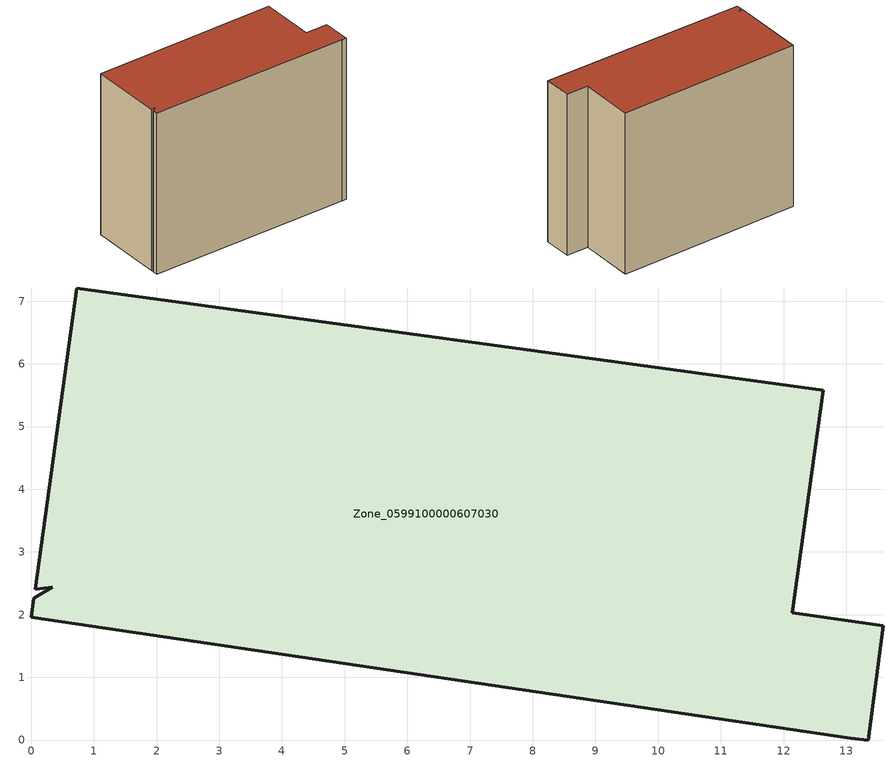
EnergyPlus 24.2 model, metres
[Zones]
Zone_0599100000607030
 floor ground (C_G): 0.33,2.44 0.06,2.4 0.72,7.21 12.63,5.58 12.14,2.03 13.59,1.82 13.35,0 13.07,0.03 0,1.96 0.04,2.26 z0
 wall outside (C_F): 13.07,0.03 13.35,0 13.59,1.82 12.14,2.03 12.63,5.58 0.72,7.21 0.06,2.4 0.33,2.44 0.04,2.26 0,1.96 13.07,0.03 z0:10.91
 roof outside (C_R): 0.06,2.4 0.33,2.44 0.04,2.26 0,1.96 13.07,0.03 13.35,0 13.59,1.82 12.14,2.03 12.63,5.58 0.72,7.21 z10.91
[BUILDING]
Pand.0599100000607030: North Axis=0; Terrain=City; Loads Convergence Tolerance Value=0.04; Temperature Convergence Tolerance Value=0.4; Solar Distribution=FullExterior; Maximum Number of Warmup Days=25; Minimum Number of Warmup Days=1
[Site:Location]
Rotterdam.The.Hague.AP_ZH_NLD Design_Conditions: Latitude=51.96; Longitude=4.45; Time Zone=1; Elevation=-4.5
[SITE:GROUNDTEMPERATURE:BUILDINGSURFACE]
18, 18, 18, 18, 18, 18, 18, 18, 18, 18, 18, 18
[MATERIAL] Thermal Absorptance=0.9; Solar Absorptance=0.7; Visible Absorptance=0.7
Name | Roughness | Thickness | Conductivity | Density | Specific Heat
G.TI.1946 | MediumSmooth | 0.15 | 1 | 540 | 1210
F.TI.1946 | Rough | 0.3 | 0.857143 | 1920 | 840
R.TI.1946 | MediumRough | 0.2 | 0.1 | 1500 | 1000
[CONSTRUCTION]
C_G: G.TI.1946
C_F: F.TI.1946
C_R: R.TI.1946
[ZONE]
Zone_0599100000607030: Type=1; Multiplier=1; Ceiling Height=Autocalculate; Volume=Autocalculate; Floor Area=autocalculate; Part of Total Floor Area=Yes
[ZONEINFILTRATION:DESIGNFLOWRATE]
Infil_Zone_0599100000607030: Zone or ZoneList or Space or SpaceList=Zone_0599100000607030; Schedule=AlwaysOn; Design Flow Rate Calculation Method=Flow/Area; Flow Rate per Floor Area=0.003; Constant Term Coefficient=1; Temperature Term Coefficient=0; Velocity Term Coefficient=0; Velocity Squared Term Coefficient=0
[HVACTEMPLATE:ZONE:IDEALLOADSAIRSYSTEM]
Zone_0599100000607030: Maximum Heating Supply Air Temperature=50; Minimum Cooling Supply Air Temperature=13; Maximum Heating Supply Air Humidity Ratio=0.0156; Minimum Cooling Supply Air Humidity Ratio=0.0077; Heating Limit=NoLimit; Cooling Limit=NoLimit; Dehumidification Control Type=ConstantSensibleHeatRatio; Cooling Sensible Heat Ratio=0.7; Dehumidification Setpoint=60; Humidification Control Type=None; Humidification Setpoint=30; Outdoor Air Method=None; Outdoor Air Flow Rate per Person=0.00944; Outdoor Air Flow Rate per Zone Floor Area=0; Outdoor Air Flow Rate per Zone=0; Demand Controlled Ventilation Type=None; Outdoor Air Economizer Type=NoEconomizer; Heat Recovery Type=None; Sensible Heat Recovery Effectiveness=0.7; Latent Heat Recovery Effectiveness=0.65
[ZONECONTROL:THERMOSTAT]
ThermostatControl_Zone_0599100000607030: Zone or ZoneList=Zone_0599100000607030; Control Type Schedule=DualSetpointControlType; Control 1=Thermostat_Zone_0599100000607030; Temperature Difference Between Cutout And Setpoint=0
[THERMOSTATSETPOINT:DUALSETPOINT]
Thermostat_Zone_0599100000607030: Heating Setpoint Temperature Schedule=HeatingSetpoint_Zone_0599100000607030; Cooling Setpoint Temperature Schedule=CoolingSetpoint_Zone_0599100000607030
[SCHEDULE:COMPACT]
HeatingSetpoint_Zone_0599100000607030: Through: 12/31, For: AllDays, Until: 24:00, 21
CoolingSetpoint_Zone_0599100000607030: Through: 12/31, For: AllDays, Until: 24:00, 24
DualSetpointControlType: Through: 12/31, For: AllDays, Until: 24:00, 4
AlwaysOn: Through: 12/31, For: AllDays, Until: 24:00, 1
